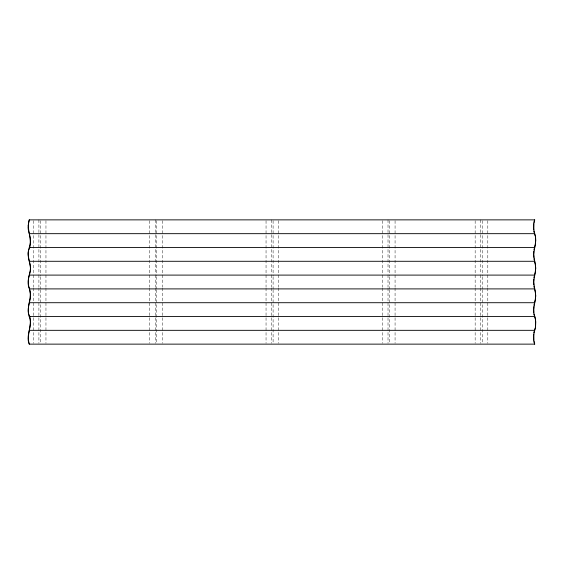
<?xml version="1.0" encoding="UTF-8"?>
<svg xmlns="http://www.w3.org/2000/svg" width="564" height="564" viewBox="0 0 564 564"><rect width="100%" height="100%" fill="white"/><g stroke="black" fill="none" stroke-linecap="round" stroke-linejoin="round"><path stroke-width="0.42" stroke-dasharray="2.82 2.11" d="M487.804 220.743L487.804 274.125M487.804 274.999L487.804 287.252M487.804 288.126L487.804 343.257M482.206 220.743L482.206 275.874M482.206 276.748L482.206 289.001M482.206 289.875L482.206 343.257M480.761 219.868L480.761 274.125M480.761 274.999L480.761 287.252M480.761 288.126L480.761 343.257M475.156 220.743L475.156 274.125M475.156 274.999L475.156 287.252M475.156 288.126L475.156 343.257M395.068 220.743L395.068 274.125M395.068 274.999L395.068 287.252M395.068 288.126L395.068 343.257M389.463 220.743L389.463 275.874M389.463 276.748L389.463 289.001M389.463 289.875L389.463 343.257M388.018 219.868L388.018 274.125M388.018 274.999L388.018 287.252M388.018 288.126L388.018 343.257M382.42 220.743L382.42 274.125M382.42 274.999L382.42 287.252M382.42 288.126L382.42 343.257M278.694 220.743L278.694 274.125M278.694 274.999L278.694 287.252M278.694 288.126L278.694 343.257M273.096 220.743L273.096 275.874M273.096 276.748L273.096 289.001M273.096 289.875L273.096 343.257M271.651 219.868L271.651 274.125M271.651 274.999L271.651 287.252M271.651 288.126L271.651 343.257M266.046 220.743L266.046 274.125M266.046 274.999L266.046 287.252M266.046 288.126L266.046 343.257M162.326 220.743L162.326 274.125M162.326 274.999L162.326 287.252M162.326 288.126L162.326 343.257M156.729 220.743L156.729 275.874M156.729 276.748L156.729 289.001M156.729 289.875L156.729 343.257M155.276 219.868L155.276 274.125M155.276 274.999L155.276 287.252M155.276 288.126L155.276 343.257M149.679 220.743L149.679 274.125M149.679 274.999L149.679 287.252M149.679 288.126L149.679 343.257M45.959 220.743L45.959 274.125M45.959 274.999L45.959 287.252M45.959 288.126L45.959 343.257M40.354 220.743L40.354 275.874M40.354 276.748L40.354 289.001M40.354 289.875L40.354 343.257M38.909 219.868L38.909 274.125M38.909 274.999L38.909 287.252M38.909 288.126L38.909 343.257M33.311 220.743L33.311 274.125M33.311 274.999L33.311 287.252M33.311 288.126L33.311 343.257"/><path stroke-width="0.85" d="M533.699 223.781L533.699 229.752M533.699 251.403L533.699 257.367M535.539 243.373L535.539 237.775M533.699 279.018L533.699 284.982M535.539 270.988L535.539 265.397M533.699 306.633L533.699 312.597M535.539 298.603L535.539 293.012M533.699 334.248L533.699 340.219M535.539 326.225L535.539 320.627M533.861 222.435L534.538 219.868M533.861 250.049L535.384 244.621M533.861 277.664L535.384 272.243M533.861 305.279L535.384 299.858M533.861 332.894L535.384 327.472M29.384 219.868C25.683 229.915 33.854 240.257 28.623 250.19C27.213 255.908 29.864 261.188 30.407 266.716C31.281 272.059 27.967 276.72 28.334 282C28.122 287.718 31.556 292.878 30.308 298.701C29.215 303.651 27.488 308.614 28.623 313.81C33.854 323.743 25.683 334.085 29.384 344.132M29.384 233.672L534.75 233.672M29.384 247.483L534.75 247.483M29.384 261.287L534.75 261.287M29.384 275.098L534.75 275.098M29.384 288.902L534.75 288.902M29.384 302.713L534.75 302.713M29.384 316.517L534.75 316.517M29.384 330.328L534.75 330.328M534.538 344.132L533.861 341.565M535.384 236.527L533.861 231.106M535.384 264.142L533.861 258.721M535.384 291.757L533.861 286.336M535.384 319.379L533.861 313.951M28.235 225.247C27.333 230.613 30.618 235.287 30.301 240.574C30.618 245.862 27.333 250.543 28.235 255.908C28.51 261.012 31.281 265.729 30.174 270.988C29.011 276.007 27.368 281.069 28.496 286.336C33.551 296.107 25.895 306.139 28.997 316.115C33.368 325.322 25.373 334.804 29.173 344.132L534.75 344.132L533.826 340.12L533.734 335.756L534.2 331.907L535.511 327.613L535.765 321.945L535.299 318.103L533.988 313.81L533.699 309.615L535.8 295.811L533.699 282L535.8 268.189L533.699 254.385L535.8 240.574L535.511 236.386L534.2 232.093L533.734 228.244L533.826 223.88L534.75 219.868L29.173 219.868L28.235 225.247"/></g></svg>
